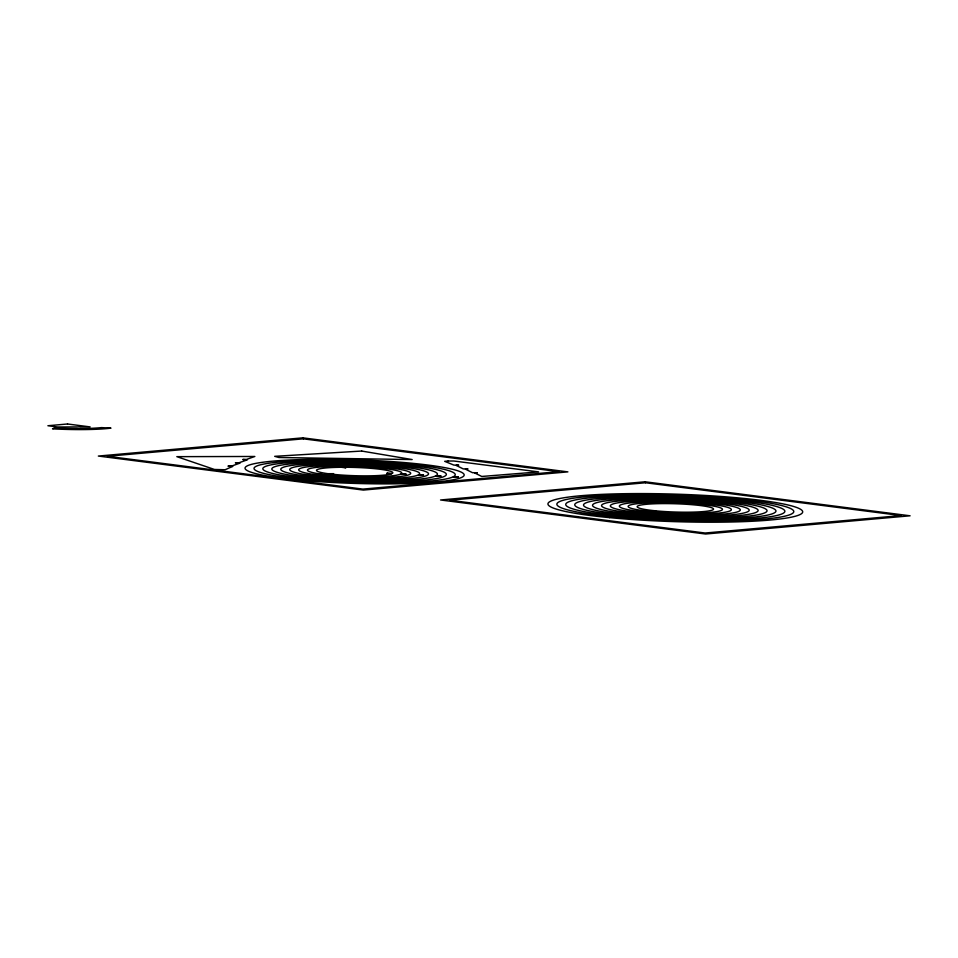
<?xml version="1.0" encoding="UTF-8"?>
<svg xmlns="http://www.w3.org/2000/svg" width="958" height="958" viewBox="0 0 958 958"><rect width="100%" height="100%" fill="white"/><g stroke="black" fill="none" stroke-linecap="round" stroke-linejoin="round"><path stroke-width="1.44" d="M387.319 473.156L386.685 473.456L391.666 473.731A38.224 4.131 1.8 0 1 330.235 473.982L333.635 473.671L327.959 473.683A38.224 4.131 1.8 0 1 341.383 467.276L345.862 467.839L344.293 467.264A38.224 4.131 1.8 0 1 392.301 473.42L387.319 473.156M406.012 474.162L400.396 474.198A47.146 5.089 1.8 0 1 324.259 474.509L318.583 474.521L321.996 474.222A47.146 5.089 1.8 0 1 338.629 466.271L337.048 465.696L341.527 466.259A47.146 5.089 1.8 0 1 401.031 473.899L406.012 474.162M423.46 475.108L417.844 475.144A64.988 7.017 1.8 0 1 312.332 475.575L306.644 475.587L310.057 475.276A64.988 7.017 1.8 0 1 333.109 464.271L331.54 463.696L336.019 464.259A64.988 7.017 1.8 0 1 418.478 474.845L423.46 475.108M440.908 476.054L435.291 476.09A82.831 8.945 1.8 0 1 300.393 476.641L294.717 476.641L298.118 476.342A82.831 8.945 1.8 0 1 327.6 462.259L326.019 461.684L330.51 462.247A82.831 8.945 1.8 0 1 435.926 475.779L440.908 476.054M458.343 476.988L452.727 477.024A100.662 10.873 1.8 0 1 288.466 477.695L282.778 477.707L286.191 477.407A100.662 10.873 1.8 0 1 322.092 460.259L320.511 459.684L324.99 460.247A100.662 10.873 1.8 0 1 453.362 476.725L458.343 476.988M54.486 427.963L52.51 428.837A56.067 6.059 1.8 0 0 110.996 428.13L101.524 427.603A47.146 5.089 1.8 0 1 79.957 428.585L81.466 429.16L77.035 428.597A47.146 5.089 1.8 0 1 54.486 427.963M232.59 466.426L225.142 469.743L214.472 469.468L176.823 456.655L254.852 456.475L246.422 459.445L242.805 459.469L247.439 459.792L239.009 462.762L235.381 462.786L240.015 463.109L231.585 466.079L227.956 466.103L232.59 466.426M67.515 423.987L47.9 425.735L57.648 426.981L90.136 426.897L67.515 423.987M302.848 437.842L98.339 456.056L363.381 490.077L567.89 471.875L302.848 437.842M303.327 438.836L107.332 456.283L362.914 489.095L558.897 471.647L303.327 438.836M448.069 461.026L444.668 461.325L453.912 465.109L458.762 465.169L456.188 465.396L463.193 468.893L468.031 468.953L465.468 469.18L472.462 472.677L477.3 472.737L474.737 472.965L481.742 476.461L538.6 471.899L453.781 461.002L448.069 461.026M645.057 481.778L440.548 499.98L705.591 534.013L910.1 515.799L645.057 481.778M645.524 482.76L449.541 500.22L705.112 533.019L901.107 515.572L645.524 482.76M361.693 451.05L274.683 456.331L278.97 457.517L412.156 459.553L361.693 451.05M614.162 516.961A118.505 12.801 1.8 0 0 793.751 511.811A118.505 12.801 1.8 0 0 618.054 494.903A118.505 12.801 1.8 0 0 614.162 516.961M618.772 516.278A109.583 11.831 1.8 0 0 784.83 511.524A109.583 11.831 1.8 0 0 622.365 495.885A109.583 11.831 1.8 0 0 618.772 516.278M623.371 515.596A100.662 10.873 1.8 0 0 775.92 511.225A100.662 10.873 1.8 0 0 626.676 496.867A100.662 10.873 1.8 0 0 623.371 515.596M627.981 514.913A91.752 9.903 1.8 0 0 767.011 510.925A91.752 9.903 1.8 0 0 630.987 497.837A91.752 9.903 1.8 0 0 627.981 514.913M632.579 514.23A82.831 8.945 1.8 0 0 758.089 510.638A82.831 8.945 1.8 0 0 635.298 498.819A82.831 8.945 1.8 0 0 632.579 514.23M637.178 513.548A73.91 7.987 1.8 0 0 749.18 510.339A73.91 7.987 1.8 0 0 639.609 499.801A73.91 7.987 1.8 0 0 637.178 513.548M641.788 512.865A64.988 7.017 1.8 0 0 740.271 510.039A64.988 7.017 1.8 0 0 643.92 500.771A64.988 7.017 1.8 0 0 641.788 512.865M646.387 512.183A56.067 6.059 1.8 0 0 731.349 509.752A56.067 6.059 1.8 0 0 648.231 501.752A56.067 6.059 1.8 0 0 646.387 512.183M650.997 511.5A47.146 5.089 1.8 0 0 722.44 509.452A47.146 5.089 1.8 0 0 652.542 502.722A47.146 5.089 1.8 0 0 650.997 511.5M655.595 510.818A38.224 4.131 1.8 0 0 713.53 509.165A38.224 4.131 1.8 0 0 656.853 503.704A38.224 4.131 1.8 0 0 655.595 510.818M609.563 517.643A127.426 13.759 1.8 0 0 802.66 512.111A127.426 13.759 1.8 0 0 613.743 493.933A127.426 13.759 1.8 0 0 609.563 517.643M298.082 479.946A109.583 11.831 1.8 0 0 464.151 475.18A109.583 11.831 1.8 0 0 301.674 459.553A109.583 11.831 1.8 0 0 298.082 479.946M307.29 478.581A91.752 9.903 1.8 0 0 446.32 474.593A91.752 9.903 1.8 0 0 310.296 461.505A91.752 9.903 1.8 0 0 307.29 478.581M316.499 477.216A73.91 7.987 1.8 0 0 428.501 474.006A73.91 7.987 1.8 0 0 318.918 463.456A73.91 7.987 1.8 0 0 316.499 477.216M325.708 475.851A56.067 6.059 1.8 0 0 410.671 473.42A56.067 6.059 1.8 0 0 327.54 465.42A56.067 6.059 1.8 0 0 325.708 475.851"/></g></svg>
